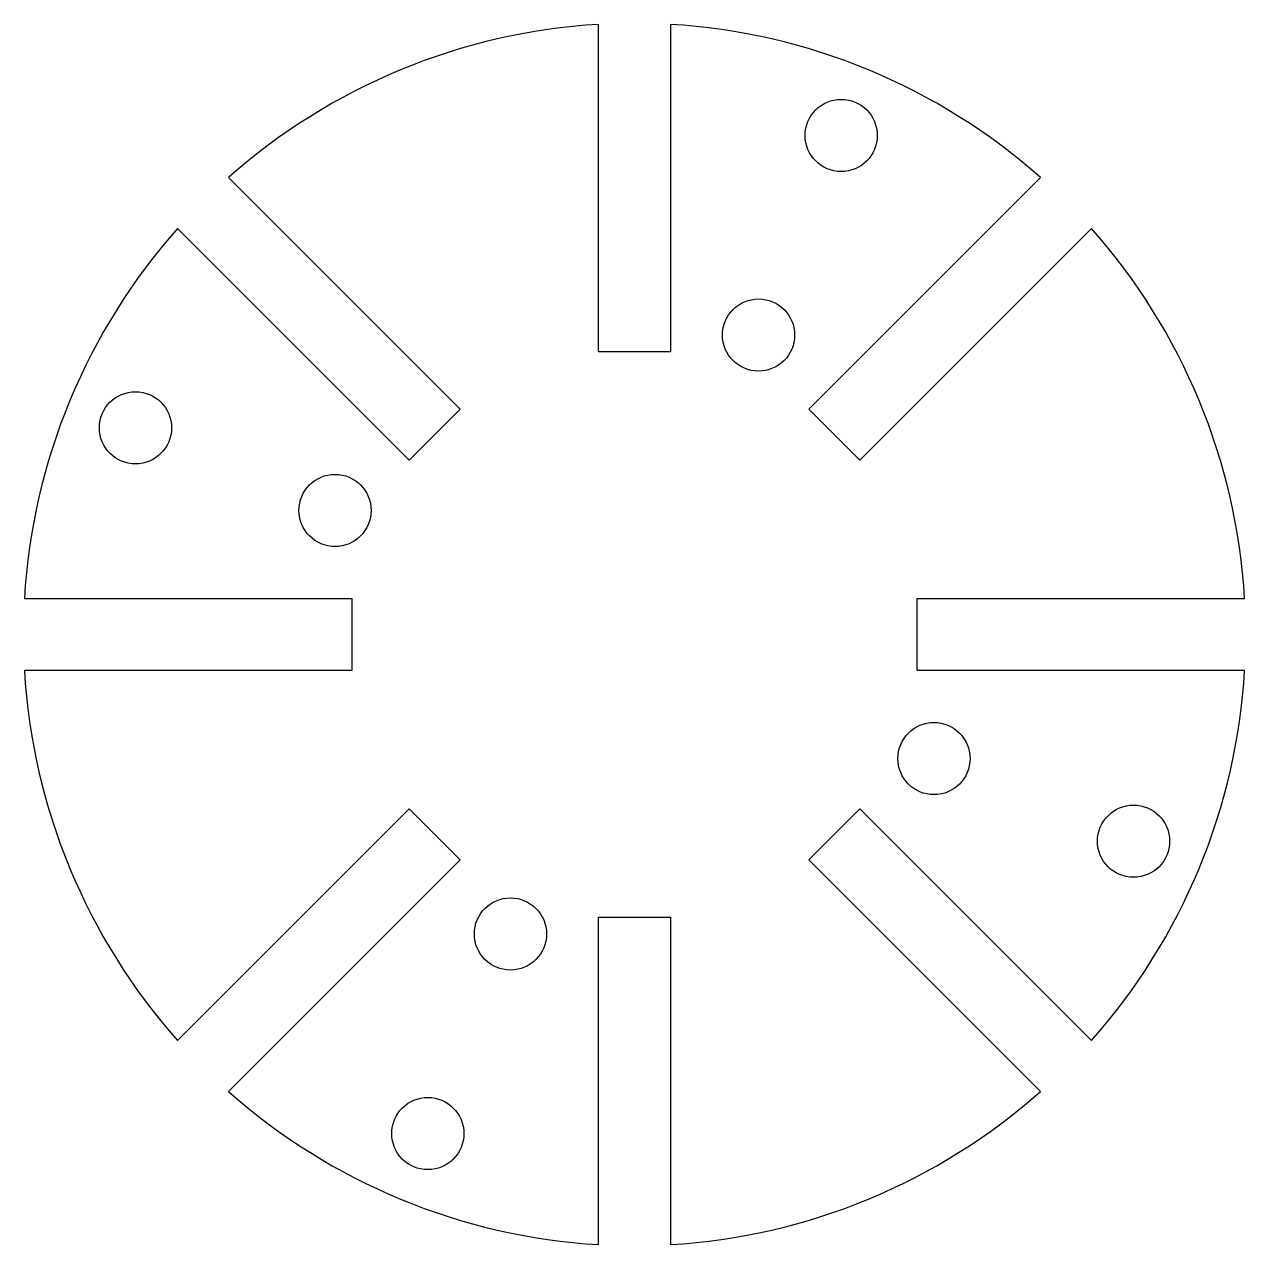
# Model space of a CAD drawing. Header units: millimetres. Extents: x -51 to 51, y -51 to 51.
import ezdxf

# ---------------------------------------------------------------- set-up
doc = ezdxf.new("R2010")
doc.units = ezdxf.units.MM
doc.layers.get('0').update_dxf_attribs({"linetype": 'CONTINUOUS'})

msp = doc.modelspace()

# ---------------------------------------------------------------- linework, layer by layer
msp.add_lwpolyline([(-50.71, -3, 0.168369), (-37.98, -33.74), (-18.74, -14.5), (-14.5, -18.74), (-33.74, -37.98, 0.168369), (-3, -50.71), (-3, -23.5), (3, -23.5), (3, -50.71, 0.168369), (33.74, -37.98), (14.5, -18.74), (18.74, -14.5), (37.98, -33.74, 0.168369), (50.71, -3), (23.5, -3), (23.5, 3), (50.71, 3, 0.168369), (37.98, 33.74), (18.74, 14.5), (14.5, 18.74), (33.74, 37.98, 0.168369), (3, 50.71), (3, 23.5), (-3, 23.5), (-3, 50.71, 0.168369), (-33.74, 37.98), (-14.5, 18.74), (-18.74, 14.5), (-37.98, 33.74, 0.168369), (-50.71, 3), (-23.5, 3), (-23.5, -3)], format="xyb", close=True)
for centre in [(17.18, 41.48), (10.31, 24.89), (-41.48, 17.18), (-24.89, 10.31), (24.89, -10.31), (41.48, -17.18), (-10.31, -24.89), (-17.18, -41.48)]:
    msp.add_circle(centre, 3)

doc.saveas('drawing.dxf')
